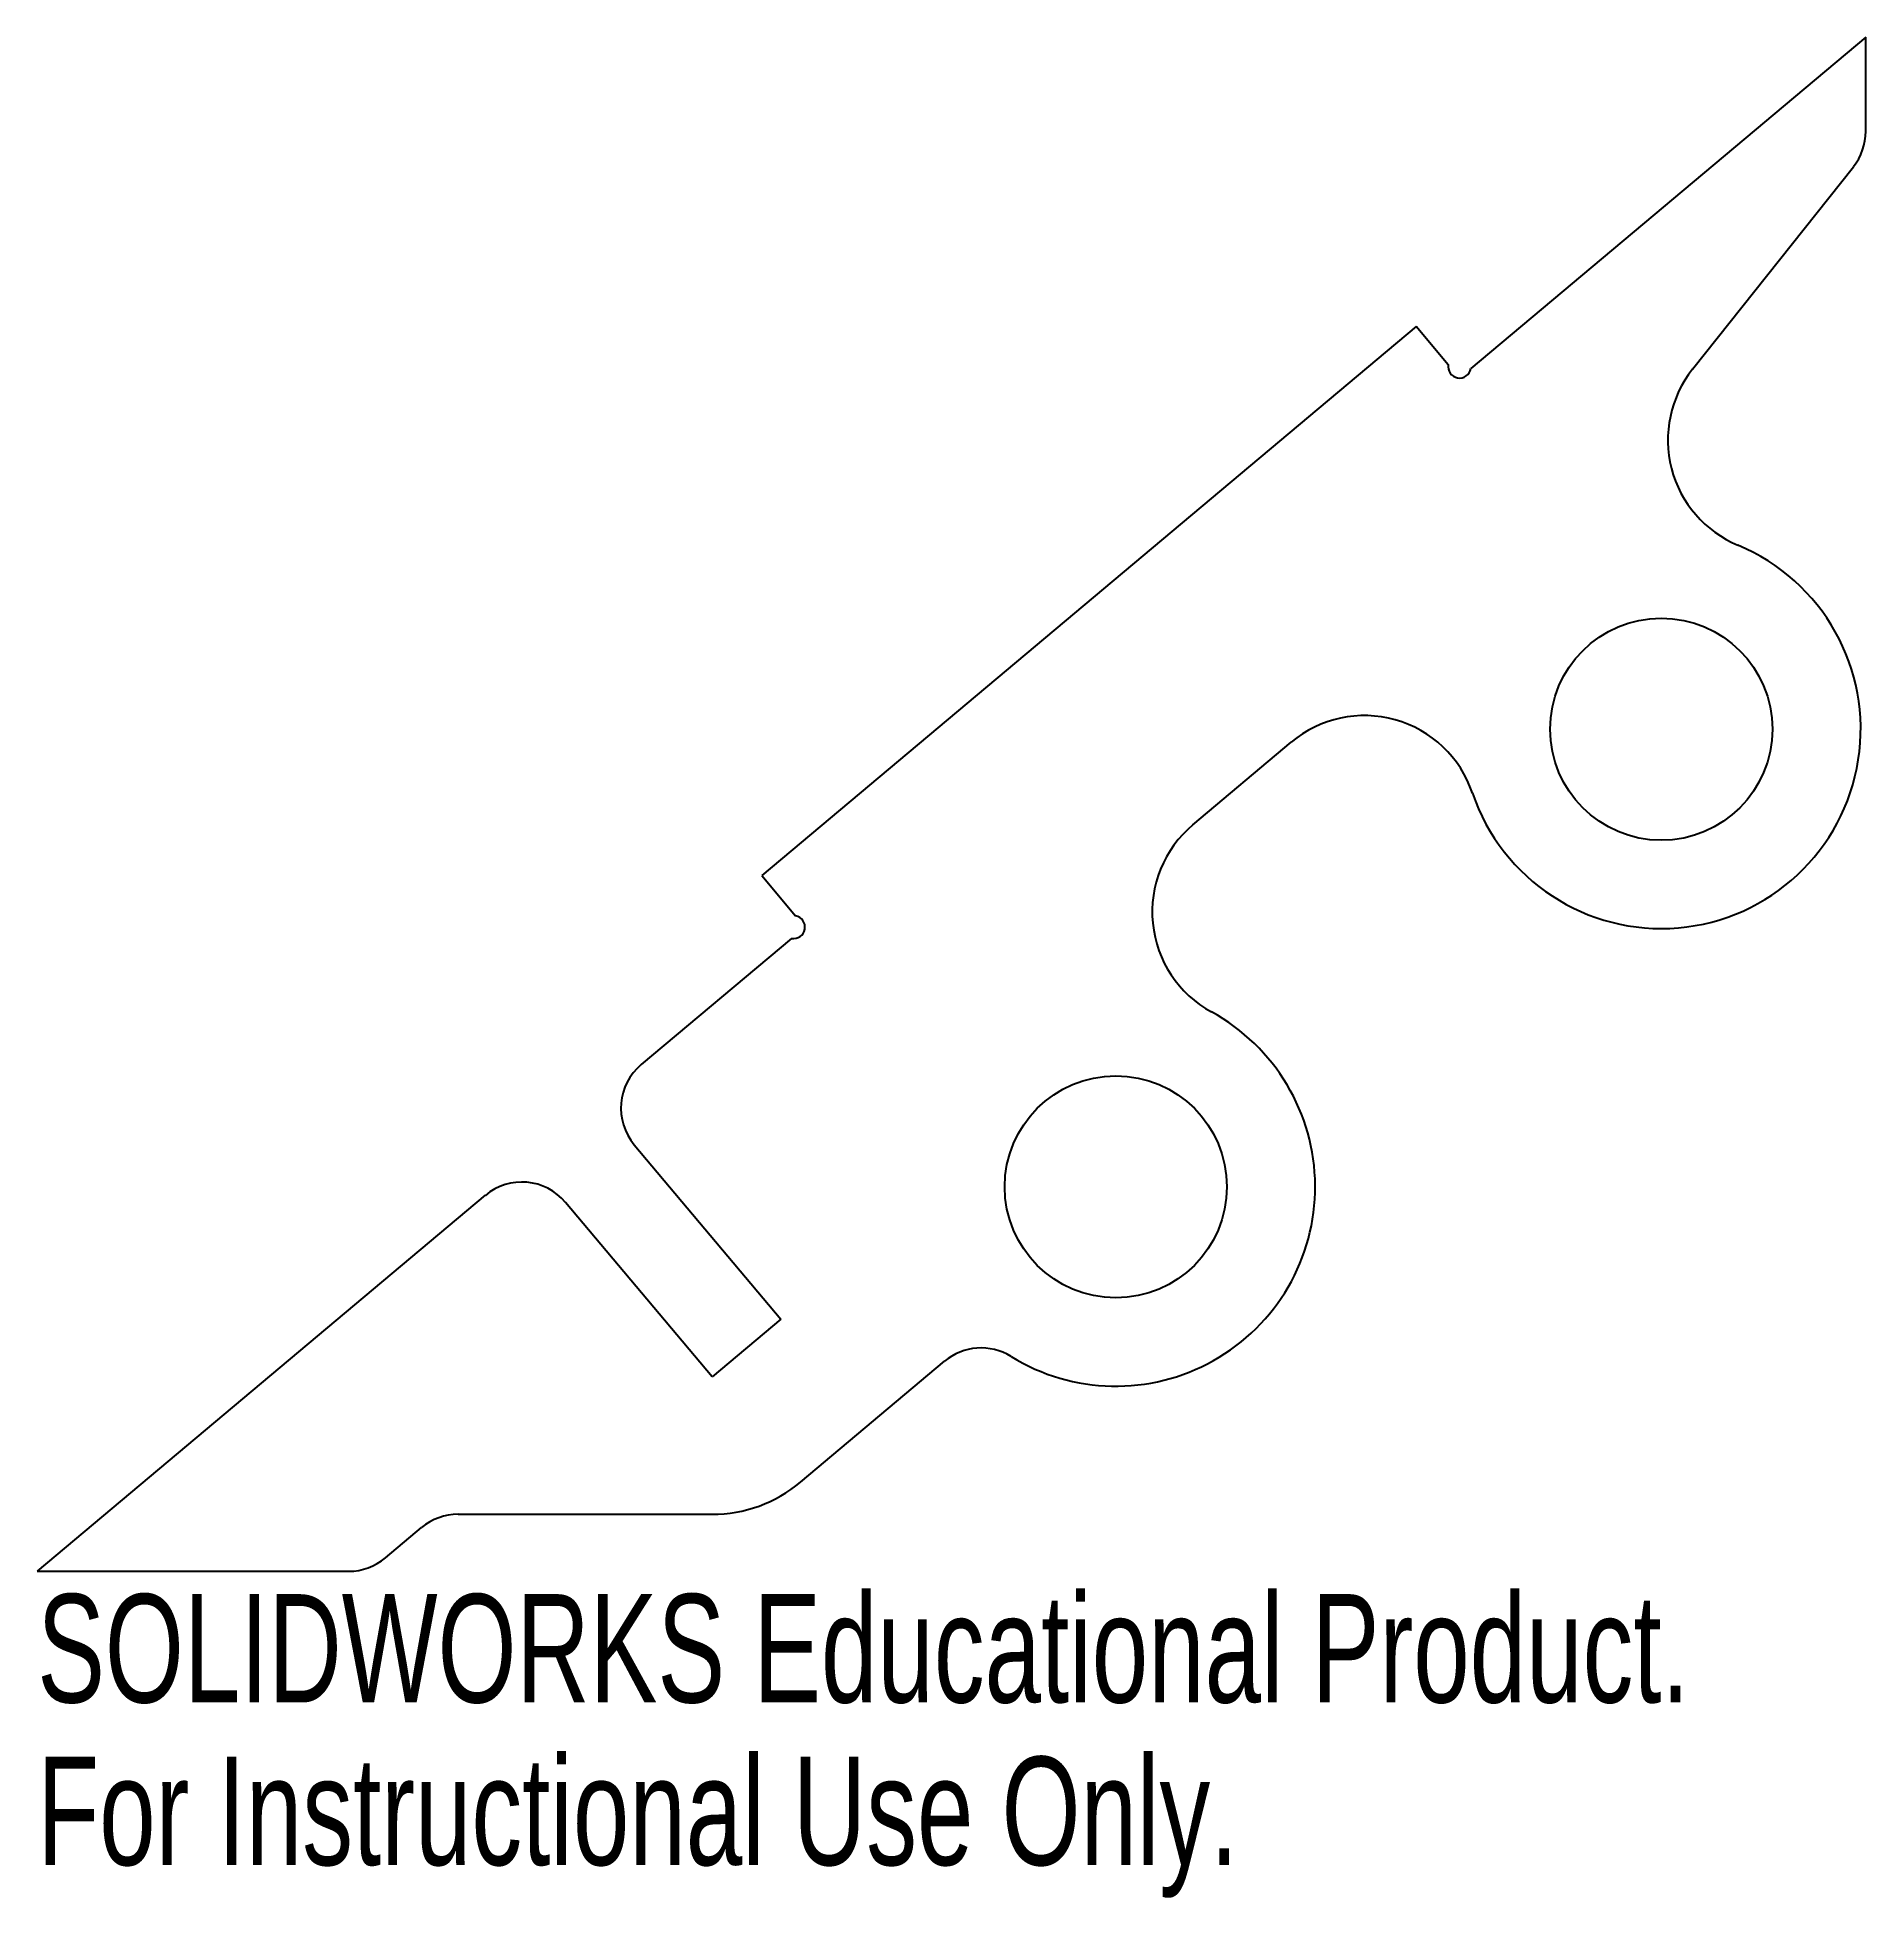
# Model space of a CAD drawing. Header units: inches. Extents: x -10.74 to -7.53, y -2.02 to 1.24.
import ezdxf

# ---------------------------------------------------------------- set-up
doc = ezdxf.new("R2010")
doc.units = ezdxf.units.IN
doc.header["$MEASUREMENT"] = 0
doc.styles.add('SLDTEXTSTYLE0', font='TXT', dxfattribs={"width": 0.7})

msp = doc.modelspace()

# ---------------------------------------------------------------- linework, layer by layer
at = {"color": 7, "linetype": 'Continuous', "lineweight": 25}
for p, q in [((-7.5335, 1.2435), (-8.2269, 0.6616)), ((-7.5335, 1.0784), (-7.5335, 1.2435)), ((-7.8375, 0.6605), (-7.5551, 1.0162)), ((-8.3226, 0.7355), (-9.4716, -0.2286)), ((-8.2663, 0.6685), (-8.3226, 0.7355)), ((-8.7146, -0.1393), (-8.542, 0.0056)), ((-9.4716, -0.2286), (-9.4122, -0.2994)), ((-9.4192, -0.3388), (-9.683, -0.5602)), ((-9.6953, -0.701), (-9.4382, -1.0075)), ((-9.9568, -0.7899), (-10.7434, -1.45)), ((-9.5588, -1.1087), (-9.8159, -0.8023)), ((-9.4382, -1.0075), (-9.5588, -1.1087)), ((-9.4037, -1.2935), (-9.1507, -1.0813)), ((-10.0045, -1.35), (-9.5588, -1.35)), ((-10.1322, -1.4266), (-10.0688, -1.3734)), ((-10.7434, -1.45), (-10.1964, -1.45))]:
    msp.add_line(p, q, dxfattribs=at)
for centre in [(-7.8924, 0.0285), (-8.85, -0.775)]:
    msp.add_circle(centre, 0.195, dxfattribs=at)
for centre, radius, start, end in [((-7.6335, 1.0784), 0.1, 321.5513, 0), ((-8.2466, 0.6651), 0.02, 170, 350), ((-7.6809, 0.5362), 0.2, 141.5513, 247.3779), ((-7.8924, 0.0285), 0.35, 198.6763, 67.3779), ((-8.4135, -0.1476), 0.2, 18.6763, 130), ((-8.5861, -0.2925), 0.2, 130, 241.3237), ((-9.4157, -0.3191), 0.02, 260, 80), ((-8.85, -0.775), 0.35, 238.3018, 61.3237), ((-9.6187, -0.6368), 0.1, 130, 220), ((-9.8925, -0.8666), 0.1, 40, 130), ((-9.0865, -1.1579), 0.1, 58.3018, 130), ((-9.5588, -1.1087), 0.2413, 270, 310), ((-10.0045, -1.45), 0.1, 90, 130), ((-10.1964, -1.35), 0.1, 270, 310)]:
    msp.add_arc(centre, radius, start, end, dxfattribs=at)

# ---------------------------------------------------------------- texts
at = {"color": 7, "linetype": 'Continuous', "char_height": 0.1903, "attachment_point": 1, "style": 'SLDTEXTSTYLE0'}
for s, insert in [('SOLIDWORKS Educational Product.', (-10.7434, -1.4901)), ('For Instructional Use Only.', (-10.7434, -1.7756))]:
    msp.add_mtext(s, dxfattribs=dict(at, insert=insert))

doc.saveas('drawing.dxf')
